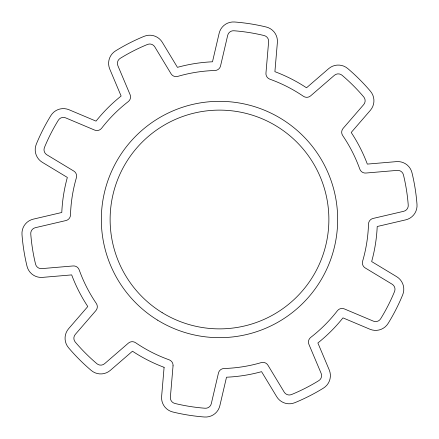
<?xml version="1.0" encoding="UTF-8"?>
<svg xmlns="http://www.w3.org/2000/svg" width="439" height="439" viewBox="0 0 439 439"><rect width="100%" height="100%" fill="white"/><g stroke="black" fill="none" stroke-linecap="round" stroke-linejoin="round"><path stroke-width="0.66" d="M164.098 367.328L161.618 396.505A14.652 14.652 0 0 0 172.763 411.985A198.077 198.077 0 0 0 204.47 417.006A14.652 14.652 0 0 0 219.851 405.729L226.513 377.211A157.87 157.87 0 0 0 261.567 371.657L276.713 396.724A14.652 14.652 0 0 0 294.827 402.695A198.077 198.077 0 0 0 323.433 388.12A14.652 14.652 0 0 0 329.245 369.956L317.874 342.969A157.87 157.87 0 0 0 342.969 317.874L369.956 329.245A14.652 14.652 0 0 0 388.12 323.433A198.077 198.077 0 0 0 402.695 294.827A14.652 14.652 0 0 0 396.724 276.713L371.657 261.567A157.87 157.87 0 0 0 377.211 226.513L405.729 219.851A14.652 14.652 0 0 0 417.006 204.47A198.077 198.077 0 0 0 411.985 172.763A14.652 14.652 0 0 0 396.505 161.618L367.328 164.098A157.87 157.87 0 0 0 351.211 132.474L370.368 110.321A14.652 14.652 0 0 0 370.45 91.246A198.077 198.077 0 0 0 347.754 68.55A14.652 14.652 0 0 0 328.679 68.632L306.526 87.789A157.87 157.87 0 0 0 274.902 71.672L277.382 42.495A14.652 14.652 0 0 0 266.237 27.015A198.077 198.077 0 0 0 234.53 21.994A14.652 14.652 0 0 0 219.149 33.271L212.487 61.789A157.87 157.87 0 0 0 177.433 67.343L162.287 42.276A14.652 14.652 0 0 0 144.173 36.305A198.077 198.077 0 0 0 115.567 50.88A14.652 14.652 0 0 0 109.755 69.044L121.126 96.031A157.87 157.87 0 0 0 96.031 121.126L69.044 109.755A14.652 14.652 0 0 0 50.88 115.567A198.077 198.077 0 0 0 36.305 144.173A14.652 14.652 0 0 0 42.276 162.287L67.343 177.433A157.87 157.87 0 0 0 61.789 212.487L33.271 219.149A14.652 14.652 0 0 0 21.994 234.53A198.077 198.077 0 0 0 27.015 266.237A14.652 14.652 0 0 0 42.495 277.382L71.672 274.902A157.87 157.87 0 0 0 87.789 306.526L68.632 328.679A14.652 14.652 0 0 0 68.55 347.754A198.077 198.077 0 0 0 91.246 370.45A14.652 14.652 0 0 0 110.321 370.368L132.474 351.211A157.87 157.87 0 0 0 164.098 367.328M173.048 365.841L170.376 397.251A5.861 5.861 0 0 0 174.837 403.441A189.286 189.286 0 0 0 205.139 408.243A5.861 5.861 0 0 0 211.291 403.726L218.457 373.035A5.861 5.861 0 0 1 223.989 368.508A149.073 149.073 0 0 0 261.276 362.603A5.861 5.861 0 0 1 267.933 365.199L284.236 392.175A5.861 5.861 0 0 0 291.485 394.562A189.286 189.286 0 0 0 318.818 380.635A5.861 5.861 0 0 0 321.145 373.369L308.902 344.324A5.861 5.861 0 0 1 310.719 337.41A149.073 149.073 0 0 0 337.41 310.719A5.861 5.861 0 0 1 344.324 308.902L373.369 321.145A5.861 5.861 0 0 0 380.635 318.818A189.286 189.286 0 0 0 394.562 291.485A5.861 5.861 0 0 0 392.175 284.236L365.199 267.933A5.861 5.861 0 0 1 362.603 261.276A149.073 149.073 0 0 0 368.508 223.989A5.861 5.861 0 0 1 373.035 218.457L403.726 211.291A5.861 5.861 0 0 0 408.243 205.139A189.286 189.286 0 0 0 403.441 174.837A5.861 5.861 0 0 0 397.251 170.376L365.841 173.048A5.861 5.861 0 0 1 359.826 169.185A149.073 149.073 0 0 0 342.689 135.547A5.861 5.861 0 0 1 343.1 128.413L363.717 104.57A5.861 5.861 0 0 0 363.75 96.942A189.286 189.286 0 0 0 342.058 75.25A5.861 5.861 0 0 0 334.43 75.283L310.587 95.9A5.861 5.861 0 0 1 303.453 96.311A149.073 149.073 0 0 0 269.815 79.174A5.861 5.861 0 0 1 265.952 73.159L268.624 41.749A5.861 5.861 0 0 0 264.163 35.559A189.286 189.286 0 0 0 233.861 30.757A5.861 5.861 0 0 0 227.709 35.274L220.543 65.965A5.861 5.861 0 0 1 215.011 70.492A149.073 149.073 0 0 0 177.724 76.397A5.861 5.861 0 0 1 171.067 73.801L154.764 46.825A5.861 5.861 0 0 0 147.515 44.438A189.286 189.286 0 0 0 120.182 58.365A5.861 5.861 0 0 0 117.855 65.63L130.098 94.676A5.861 5.861 0 0 1 128.281 101.59A149.073 149.073 0 0 0 101.59 128.281A5.861 5.861 0 0 1 94.676 130.098L65.63 117.855A5.861 5.861 0 0 0 58.365 120.182A189.286 189.286 0 0 0 44.438 147.515A5.861 5.861 0 0 0 46.825 154.764L73.801 171.067A5.861 5.861 0 0 1 76.397 177.724A149.073 149.073 0 0 0 70.492 215.011A5.861 5.861 0 0 1 65.965 220.543L35.274 227.709A5.861 5.861 0 0 0 30.757 233.861A189.286 189.286 0 0 0 35.559 264.163A5.861 5.861 0 0 0 41.749 268.624L73.159 265.952A5.861 5.861 0 0 1 79.174 269.815A149.073 149.073 0 0 0 96.311 303.453A5.861 5.861 0 0 1 95.9 310.587L75.283 334.43A5.861 5.861 0 0 0 75.25 342.058A189.286 189.286 0 0 0 96.942 363.75A5.861 5.861 0 0 0 104.57 363.717L128.413 343.1A5.861 5.861 0 0 1 135.547 342.689A149.073 149.073 0 0 0 169.185 359.826A5.861 5.861 0 0 1 173.048 365.841M162.128 312.623A109.377 109.377 0 0 0 328.833 222.622A109.377 109.377 0 0 0 167.539 123.249A109.377 109.377 0 0 0 162.128 312.623M157.513 320.113A118.173 118.173 0 0 0 337.624 222.875A118.173 118.173 0 0 0 163.363 115.512A118.173 118.173 0 0 0 157.513 320.113"/></g></svg>
